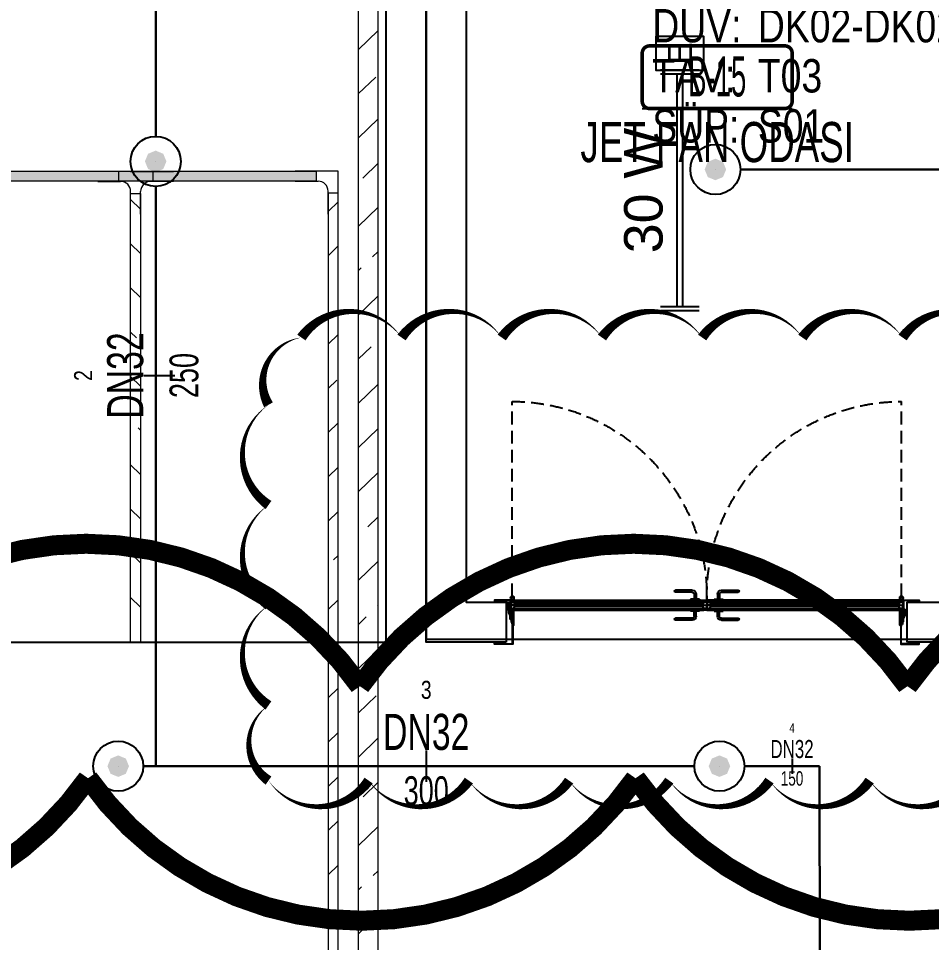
# Model space of a CAD drawing. Header units: millimetres. Extents: x -379292 to 1221486, y 92049 to 447512.
# Drawn here: x -123689 to -119134, y 270121 to 274732 of the extents above; entities that cross this region are included whole.
import ezdxf
from ezdxf.enums import TextEntityAlignment as Align

# ---------------------------------------------------------------- set-up
doc = ezdxf.new("R2010")
doc.units = ezdxf.units.MM
doc.linetypes.add('HIDDEN', pattern=[9.525, 6.35, -3.175])
for name, color, linetype in [('-M-MAHAL-DEBILER', 7, 'Continuous'), ('-M-MAHAL-ETIKET-NOT', 7, 'Continuous'), ('-M-MAHAL-ETIKET-NOTM', 7, 'Continuous'), ('-M-MAHAL-ETK-', 7, 'Continuous'), ('-M-MAHAL-HAVA-DEGISIM', 7, 'Continuous'), ('-M-MAHAL-NO', 7, 'Continuous'), ('-M-MAHAL-NOM', 7, 'Continuous'), ('-M-YNGN-BORUID', 7, 'Continuous'), ('-M-YNGN-BORUUZUN', 7, 'Continuous'), ('-M-YNGN-BORUYUK', 7, 'Continuous'), ('-M-YNGN-SPR-YUK', 7, 'Continuous'), ('-M-YNGN-ZON2-CAP-', 7, 'Continuous'), ('-M-YNGN-ZON2-SPR-', 7, 'Continuous'), ('010-05', 1, 'Continuous'), ('05_DOOR', 2, 'Continuous'), ('05_EQUIPMENT', 1, 'Continuous'), ('05_HATCH 1', 101, 'Continuous'), ('05_HATCH SOLID-1', 252, 'Continuous'), ('05_MATERIAL TEXT', 112, 'Continuous'), ('05_PLASTER', 2, 'Continuous'), ('05_REV', 5, 'Continuous'), ('05_ROOM M2', 161, 'Continuous'), ('05_ROOM NAME', 153, 'Continuous'), ('05_ROOM NUMBER', 152, 'Continuous'), ('05_STEEL HIDDEN', 61, 'HIDDEN'), ('05_WALL', 3, 'Continuous'), ('08_LAMP', 4, 'Continuous'), ('202-A-Y-MahalAd', 141, 'Continuous'), ('AIRONN ZONLAMA', 4, 'Continuous')]:
    doc.layers.add(name, color=color, linetype=linetype)
doc.layers.add('-M-YNGN-SPR-CAPCIZGI', color=188, linetype='Continuous', plot=False)
for name, color, linetype, lineweight in [('-M-YNGN-ZON2', 4, 'SP', 30), ('E_CT_AYDINLATMA', 3, 'Continuous', 9), ('E_CT_KIRMIZI', 1, 'Continuous', 9)]:
    doc.layers.add(name, color=color, linetype=linetype, lineweight=lineweight)
doc.styles.add('-M-ISSO-TEXT-TTF', font='ARIALN.TTF')
doc.styles.add('-M-MHLETK-NOT', font='romans.shx', dxfattribs={"width": 0.7})
doc.styles.add('-M-MHLETK-TEXT', font='ARIALN.TTF', dxfattribs={"width": 0.7})
doc.styles.add('CIZGI', font='tahoma.ttf', dxfattribs={"width": 0.8, "oblique": 20})
doc.styles.add('DIM', font='arial.ttf')
doc.styles.add('HCAD', font='HCAD.SHX', dxfattribs={"width": 0.8, "height": 0.2})
doc.styles.add('PIPESIZE', font='hcad.shx', dxfattribs={"width": 0.8})
doc.styles.add('SPR-NOT', font='romans.shx')
doc.styles.get("Standard").update_dxf_attribs({"font": 'segoeuil.ttf'})
doc.styles.add('YAZI-2', font='arial.ttf', dxfattribs={"height": 2})
doc.styles.add('YAZI-3', font='arial.ttf', dxfattribs={"height": 3})
doc.linetypes.add('SP', pattern='A,2,-0.1,["SP",CIZGI,S=0.14,R=0.2,X=0,Y=-0.07],-0.255', length=2.355)

# ---------------------------------------------------------------- blocks, each defined once
blk = doc.blocks.new('202_Vida')
at = {"color": 0, "linetype": 'ByBlock', "ltscale": 0.2}
for points in [[(0.96, 0), (-0.96, 0)], [(0, 0.96), (0, -0.96)]]:
    blk.add_lwpolyline(points, dxfattribs=at)
at = {"color": 0, "linetype": 'ByBlock'}
for radius in [0.42, 0.23, 0.155]:
    blk.add_circle((0, 0), radius, dxfattribs=at)
blk = doc.blocks.new('202_Stoper')
at = {"color": 0, "linetype": 'ByBlock'}
for points in [[(-750, -30), (-750, -75), (-900, -75), (-900, 75), (-750, 75), (-750, 30)], [(750, -30), (750, -75), (900, -75), (900, 75), (750, 75), (750, 30)]]:
    blk.add_lwpolyline(points, dxfattribs=at)
blk.add_lwpolyline([(825, -30, 1), (825, 30), (-825, 30, 1), (-825, -30)], format="xyb", close=True, dxfattribs=at)
at = {"color": 0, "linetype": 'ByBlock', "yscale": 10, "zscale": 10, "rotation": 180}
for p, xscale in [((-877, 53), -10), ((-772, 53), 10), ((772, 53), -10), ((877, 53), 10)]:
    blk.add_blockref('202_Vida', p, dxfattribs=dict(at, xscale=xscale))
at = {"color": 0, "linetype": 'ByBlock', "yscale": 10, "zscale": 10}
for p, xscale in [((-877, -52), 10), ((-772, -52), -10), ((772, -52), 10), ((877, -52), -10)]:
    blk.add_blockref('202_Vida', p, dxfattribs=dict(at, xscale=xscale))
blk = doc.blocks.new('202_Mahalblok')
at = {"color": 0, "linetype": 'ByBlock', "flags": 128}
blk.add_lwpolyline([(0, 0), (0, 5000), (2500, 5000), (2500, 0)], close=True, dxfattribs=at)
at = {"color": 252}
blk.add_blockref('202_Stoper', (1250, 750), dxfattribs=at)
at = {"color": 0, "linetype": 'ByBlock', "ltscale": 25}
blk.add_attdef('MAHALNO', text='', height=200, dxfattribs=at).set_placement((1208.7, 1390), align=Align.BOTTOM_CENTER)
blk = doc.blocks.new('başlık')
at = {"layer": '05_MATERIAL TEXT', "style": 'DIM', "width": 0.8}
for s, p in [('ZEM:', (0, 50)), ('DUV:', (0, -100)), ('TAV:', (0, -250)), ('SÜP:', (0, -400))]:
    blk.add_text(s, height=100, dxfattribs=at).set_placement(p, align=Align.MIDDLE_LEFT)
blk = doc.blocks.new('MAHAL')
at = {"layer": '05_ROOM NUMBER'}
blk.add_lwpolyline([(-5.458, -10.749), (4.542, -10.749), (4.542, -7.749), (-5.458, -7.749)], close=True, dxfattribs=at)
at = {"layer": '05_HATCH SOLID-1', "xscale": 0.02, "yscale": 0.02, "zscale": 0.02}
blk.add_blockref('başlık', (-7.212, -18.749), dxfattribs=at)
at = {"layer": '05_MATERIAL TEXT', "style": 'DIM', "width": 0.8}
for tag, p in [('ZEMİN', (-0.891, -17.749)), ('DUVAR', (-0.891, -20.749)), ('TAVAN', (-0.891, -23.749)), ('SÜPÜRGELİK', (-0.891, -26.749))]:
    blk.add_attdef(tag, text='', height=2, dxfattribs=at).set_placement(p, align=Align.MIDDLE_LEFT)
at = {"layer": '05_ROOM M2', "insert": (6.453, -13.242), "char_height": 2, "attachment_point": 5, "style": 'YAZI-2'}
blk.add_mtext_dynamic_manual_height_columns('m²', width=6.93867, gutter_width=625, heights=[0], dxfattribs=at)
at = {"layer": '05_ROOM M2', "style": 'YAZI-2'}
blk.add_attdef('MAHALM2', text='', height=2, dxfattribs=at).set_placement((-0.458, -13.249), align=Align.MIDDLE_CENTER)
at = {"layer": '05_ROOM NAME', "style": 'YAZI-3'}
for tag, p in [('INGMAHALADI', (-0.458, 0.751)), ('TURMAHALADI', (-0.458, -4.249))]:
    blk.add_attdef(tag, text='', height=3, dxfattribs=at).set_placement(p, align=Align.MIDDLE_CENTER)
at = {"layer": '05_ROOM NUMBER', "style": 'YAZI-2'}
blk.add_attdef('MAHALNO', text='', height=2, dxfattribs=at).set_placement((-0.458, -9.249), align=Align.MIDDLE_CENTER)
blk = doc.blocks.new('VIDA')
at = {"layer": '05_EQUIPMENT'}
h = blk.add_hatch(dxfattribs=at)
h.set_pattern_fill('LINE', color=256, scale=0.1, angle=150, style=0)
h.set_pattern_definition([(330, (-3585.31887, 6072.20274), (0.03125, 0.05412658774), [])])
h.paths.add_polyline_path([(-0.09, -0.26), (-0.09, -1.74), (0.09, -1.74), (0.09, -0.26)])
h.paths.add_polyline_path([(-0.09, -0.26), (0.09, -0.26), (0, 0)])
for p, q in [((-0.09, -0.26), (0, 0)), ((0.09, -0.26), (0, 0)), ((-0.01, -2.02), (-0.18, -2.02)), ((0.09, -1.74), (-0.09, -1.74)), ((0.09, -1.95), (-0.09, -1.95)), ((0.01, -1.98), (-0.01, -1.98)), ((-0.01, -2.02), (-0.01, -1.98)), ((0.01, -2.02), (0.01, -1.98)), ((0.18, -2.02), (0.01, -2.02))]:
    blk.add_line(p, q, dxfattribs=at)
for points in [[(-0.18, -2.02), (-0.09, -1.95), (-0.09, -0.26)], [(0.18, -2.02), (0.09, -1.95), (0.09, -0.26)]]:
    blk.add_lwpolyline(points, dxfattribs=at)
blk = doc.blocks.new('*U79')
at = {"color": 8, "linetype": 'HIDDEN', "ltscale": 10}
for p, q in [((29.4, 30.3), (29.4, 1001.6)), ((1970.5, 30.5), (1971.1, 1001.6))]:
    blk.add_line(p, q, dxfattribs=at)
at = {"color": 8, "ltscale": 7}
for p, q in [((927.1, 60), (843.8, 60)), ((927.1, 50), (843.8, 50)), ((1072.9, 60), (1156.2, 60)), ((1072.9, 50), (1156.2, 50))]:
    blk.add_line(p, q, dxfattribs=at)
for centre, radius, start, end in [((843.8, 55), 5, 90, 270), ((927.1, 40), 20, 0, 90), ((927.1, 40), 10, 0, 90), ((1072.9, 40), 20, 90, 180), ((1072.9, 40), 10, 90, 180), ((1156.2, 55), 5, 270, 90)]:
    blk.add_arc(centre, radius, start, end, dxfattribs=at)
at = {"color": 8}
blk.add_wipeout([(0, 0), (0, -206), (2000, -206), (2000, 0), (10, 0)], dxfattribs=at)
at = {"layer": '010-05', "ltscale": 7}
h = blk.add_hatch(dxfattribs=at)
h.set_pattern_fill('ANSI37', color=8, scale=0.1, angle=360, style=0)
h.set_pattern_definition([(45, (-20246.60925, -14802.3896), (-0.224506403, 0.224506403), []), (135, (-20246.60925, -14802.3896), (-0.224506403, -0.224506403), [])])
edge = h.paths.add_edge_path(flags=16)
edge.add_line((28.5, -46.7), (28.5, -55.3))
edge.add_line((28.5, -55.3), (21.5, -55.3))
edge.add_line((21.5, -55.3), (21.5, -49))
edge.add_arc((25.9, -50.6), 4.69, 56.5428, 159.2569, ccw=False)
edge = h.paths.add_edge_path()
edge.add_line((29.5, -45.1), (29.5, -56.3))
edge.add_line((29.5, -56.3), (20.5, -56.3))
edge.add_line((20.5, -56.3), (20.5, -42.5))
edge.add_line((20.5, -42.5), (34.2, -42.5))
edge.add_line((34.2, -42.5), (32.2, -43))
edge.add_arc((32.2, -45.8), 2.82, 91.1093, 165.5986)
edge = h.paths.add_edge_path(flags=16)
edge.add_arc((32.2, -45.8), 3.82, 143.4668, 165.5986, ccw=False)
edge.add_line((29.1, -43.5), (21.5, -43.5))
edge.add_line((21.5, -43.5), (21.5, -46.1))
edge.add_arc((25.7, -53.3), 8.25, 70.1103, 120.2945, ccw=False)
edge.add_line((28.5, -45.5), (28.5, -45.1))
edge.add_line((28.5, -45.1), (28.5, -44.8))
h = blk.add_hatch(dxfattribs=at)
h.set_pattern_fill('ANSI37', color=8, scale=0.1, angle=360, style=0)
h.set_pattern_definition([(135, (22246.60925, -14802.3896), (0.224506403, 0.224506403), []), (45, (22246.60925, -14802.3896), (0.224506403, -0.224506403), [])])
edge = h.paths.add_edge_path(flags=16)
edge.add_line((1971.5, -46.7), (1971.5, -55.3))
edge.add_line((1971.5, -55.3), (1978.5, -55.3))
edge.add_line((1978.5, -55.3), (1978.5, -49))
edge.add_arc((1974.1, -50.6), 4.69, 20.7431, 123.4572)
edge = h.paths.add_edge_path()
edge.add_line((1970.5, -45.1), (1970.5, -56.3))
edge.add_line((1970.5, -56.3), (1979.5, -56.3))
edge.add_line((1979.5, -56.3), (1979.5, -42.5))
edge.add_line((1979.5, -42.5), (1965.8, -42.5))
edge.add_line((1965.8, -42.5), (1967.8, -43))
edge.add_arc((1967.8, -45.8), 2.82, 14.4014, 88.8907, ccw=False)
edge = h.paths.add_edge_path(flags=16)
edge.add_arc((1967.8, -45.8), 3.82, 14.4014, 36.5332)
edge.add_line((1970.9, -43.5), (1978.5, -43.5))
edge.add_line((1978.5, -43.5), (1978.5, -46.1))
edge.add_arc((1974.3, -53.3), 8.25, 59.7055, 109.8897)
edge.add_line((1971.5, -45.5), (1971.5, -45.1))
edge.add_line((1971.5, -45.1), (1971.5, -44.8))
at = {"layer": '05_HATCH 1', "ltscale": 7}
h = blk.add_hatch(dxfattribs=at)
h.set_pattern_fill('HONEY', color=8, scale=15, angle=90, style=0)
h.set_pattern_definition([(270, (24591.2114, 3174525.0591), (-1.623797625, -2.8125), [1.875, -3.75]), (150, (24591.2114, 3174525.0591), (-1.62379763564, 2.81249999385), [1.875, -3.75]), (210, (24591.2114, 3174525.0591), (-3.24759526064, -6.15e-09), [-3.75, 1.875])])
h.paths.add_polyline_path([(978.3, -14.5), (981.6, -8.9), (31.6, -8.9), (33.7, -14.5)])
h = blk.add_hatch(dxfattribs=at)
h.set_pattern_fill('HONEY', color=8, scale=15, angle=90, style=0)
h.set_pattern_definition([(90, (24591.2114, -3174555.0591), (-1.623797625, 2.8125), [1.875, -3.75]), (210, (24591.2114, -3174555.0591), (-1.62379763564, -2.81249999385), [1.875, -3.75]), (150, (24591.2114, -3174555.0591), (-3.24759526064, 6.15e-09), [-3.75, 1.875])])
h.paths.add_polyline_path([(981.6, -21.1), (978.3, -15.5), (33.7, -15.5), (31.6, -21.1)])
h = blk.add_hatch(dxfattribs=at)
h.set_pattern_fill('HONEY', color=8, scale=15, angle=90, style=0)
h.set_pattern_definition([(270, (24341.2114, 3174525.0591), (-1.623797625, -2.8125), [1.875, -3.75]), (150, (24341.2114, 3174525.0591), (-1.62379763564, 2.81249999385), [1.875, -3.75]), (210, (24341.2114, 3174525.0591), (-3.24759526064, -6.15e-09), [-3.75, 1.875])])
h.paths.add_polyline_path([(771.7, -14.5), (768.4, -8.9), (1969.5, -8.9), (1966.3, -14.5)])
h = blk.add_hatch(dxfattribs=at)
h.set_pattern_fill('HONEY', color=8, scale=15, angle=90, style=0)
h.set_pattern_definition([(90, (24341.2114, -3174555.0591), (-1.623797625, 2.8125), [1.875, -3.75]), (210, (24341.2114, -3174555.0591), (-1.62379763564, -2.81249999385), [1.875, -3.75]), (150, (24341.2114, -3174555.0591), (-3.24759526064, 6.15e-09), [-3.75, 1.875])])
h.paths.add_polyline_path([(768.4, -21.1), (771.7, -15.5), (1966.3, -15.5), (1969.5, -21.1)])
at = {"color": 8, "ltscale": 7}
for p, q in [((22, 10), (969.9, 10)), ((22, 10), (1000, 10)), ((22, 8.8), (22, 10)), ((22, 8.8), (22, 10)), ((27.3, 2.4), (27.3, 1.4)), ((27.3, 2.4), (37.2, 2.4)), ((27.3, 2.4), (27.3, 1.4)), ((27.3, 2.4), (37.2, 2.4)), ((27.3, 1.4), (36.7, 1.4)), ((27.3, 1.4), (36.7, 1.4)), ((37.5, 4.8), (36.3, 4.8)), ((37.5, 4.8), (36.3, 4.8)), ((36.7, 1.4), (42.8, -15)), ((36.7, 1.4), (42.8, -15)), ((984.8, 2.4), (37.2, 2.4)), ((37.2, 2.4), (43.7, -14.5)), ((37.2, 2.4), (43.7, -14.5)), ((37.5, 8.8), (984.6, 8.8)), ((963.8, 15), (918.8, 15)), ((918.8, 15), (918.8, 10)), ((937.1, 40), (937.1, 15)), ((947.1, 40), (947.1, 15)), ((963.8, 15), (963.8, 10)), ((984.8, 2.4), (978.3, -14.5)), ((985.4, 1.4), (979.2, -15)), ((984.6, 4.8), (985.8, 4.8)), ((994.7, 2.4), (984.8, 2.4)), ((994.7, 1.4), (985.4, 1.4)), ((994.7, 2.4), (994.7, 1.4)), ((1978, 10), (1000, 10)), ((1005.3, 2.4), (1005.3, 1.4)), ((1005.3, 2.4), (1015.3, 2.4)), ((1005.3, 1.4), (1014.7, 1.4)), ((1015.5, 4.8), (1014.3, 4.8)), ((1014.7, 1.4), (1020.9, -15)), ((1015.3, 2.4), (1962.8, 2.4)), ((1015.3, 2.4), (1021.7, -14.5)), ((1962.5, 8.8), (1015.5, 8.8)), ((1978, 10), (1030.1, 10)), ((1036.2, 15), (1081.2, 15)), ((1036.2, 15), (1036.2, 10)), ((1052.9, 40), (1052.9, 15)), ((1062.9, 40), (1062.9, 15)), ((1081.2, 15), (1081.2, 10)), ((1962.8, 2.4), (1956.3, -14.5)), ((1962.8, 2.4), (1956.3, -14.5)), ((1963.3, 1.4), (1957.2, -15)), ((1963.3, 1.4), (1957.2, -15)), ((1962.5, 4.8), (1963.7, 4.8)), ((1962.5, 4.8), (1963.7, 4.8)), ((1972.7, 2.4), (1962.8, 2.4)), ((1972.7, 2.4), (1962.8, 2.4)), ((1972.7, 1.4), (1963.3, 1.4)), ((1972.7, 1.4), (1963.3, 1.4)), ((1972.7, 2.4), (1972.7, 1.4)), ((1972.7, 2.4), (1972.7, 1.4)), ((1978, 8.8), (1978, 10)), ((1978, 8.8), (1978, 10)), ((1978, 8.8), (1978, 10)), ((984.6, -38.8), (22, -38.8)), ((22, -38.8), (984.6, -38.8)), ((22, -40), (22, -38.8)), ((22, -40), (22, -38.8)), ((984.6, -40), (22, -40)), ((1000, -40), (22, -40)), ((42.8, -15), (27.3, -15)), ((42.8, -15), (27.3, -15)), ((27.3, -31.5), (36.6, -31.5)), ((27.3, -31.5), (27.3, -32.5)), ((27.3, -31.5), (36.6, -31.5)), ((27.3, -31.5), (27.3, -32.5)), ((27.3, -32.5), (37.2, -32.5)), ((27.3, -32.5), (37.2, -32.5)), ((33.2, -40), (984.6, -40)), ((37.5, -34.8), (36.3, -34.8)), ((37.5, -34.8), (36.3, -34.8)), ((36.6, -31.5), (42.8, -15)), ((36.6, -31.5), (42.8, -15)), ((37.2, -32.5), (43.7, -15.5)), ((37.2, -32.5), (43.7, -15.5)), ((984.8, -32.5), (37.2, -32.5)), ((981.6, -8.9), (40.5, -8.9)), ((981.6, -21.1), (40.5, -21.1)), ((978.3, -14.5), (43.7, -14.5)), ((978.3, -15.5), (43.7, -15.5)), ((984.8, -32.5), (978.3, -15.5)), ((985.4, -31.5), (979.2, -15)), ((979.2, -15), (994.7, -15)), ((984.6, -34.8), (985.8, -34.8)), ((994.7, -32.5), (984.8, -32.5)), ((994.7, -31.5), (985.4, -31.5)), ((994.7, -31.5), (994.7, -32.5)), ((1000, -40), (1978, -40)), ((1020.9, -15), (1005.3, -15)), ((1005.3, -31.5), (1014.6, -31.5)), ((1005.3, -31.5), (1005.3, -32.5)), ((1005.3, -32.5), (1015.2, -32.5)), ((1015.5, -34.8), (1014.3, -34.8)), ((1014.6, -31.5), (1020.9, -15)), ((1015.2, -32.5), (1021.7, -15.5)), ((1015.2, -32.5), (1962.8, -32.5)), ((1015.5, -38.8), (1978, -38.8)), ((1978, -38.8), (1015.5, -38.8)), ((1966.8, -40), (1015.5, -40)), ((1015.5, -40), (1978, -40)), ((1018.5, -8.9), (1959.5, -8.9)), ((1018.5, -21.1), (1959.5, -21.1)), ((1021.7, -14.5), (1956.3, -14.5)), ((1021.7, -15.5), (1956.3, -15.5)), ((1962.8, -32.5), (1956.3, -15.5)), ((1962.8, -32.5), (1956.3, -15.5)), ((1963.4, -31.5), (1957.2, -15)), ((1957.2, -15), (1972.7, -15)), ((1963.4, -31.5), (1957.2, -15)), ((1957.2, -15), (1972.7, -15)), ((1962.5, -34.8), (1963.7, -34.8)), ((1972.7, -32.5), (1962.8, -32.5)), ((1972.7, -32.5), (1962.8, -32.5)), ((1972.7, -31.5), (1963.4, -31.5)), ((1972.7, -31.5), (1963.4, -31.5)), ((1972.7, -31.5), (1972.7, -32.5)), ((1972.7, -31.5), (1972.7, -32.5)), ((1978, -30), (1978, -28.8)), ((1978, -30), (1978, -28.8)), ((1978, -40), (1978, -38.8))]:
    blk.add_line(p, q, dxfattribs=at)
at = {"ltscale": 7}
for p, q in [((918.8, -45), (918.8, -40)), ((963.8, -45), (918.8, -45)), ((937.1, -70), (937.1, -45)), ((947.1, -70), (947.1, -45)), ((963.8, -45), (963.8, -40)), ((1036.2, -45), (1036.2, -40)), ((1036.2, -45), (1081.2, -45)), ((1052.9, -70), (1052.9, -45)), ((1062.9, -70), (1062.9, -45)), ((1081.2, -45), (1081.2, -40)), ((927.1, -80), (843.8, -80)), ((927.1, -90), (843.8, -90)), ((1072.9, -80), (1156.2, -80)), ((1072.9, -90), (1156.2, -90))]:
    blk.add_line(p, q, dxfattribs=at)
at = {"color": 8, "ltscale": 7, "flags": 128}
for points in [[(35.5, -113, -1), (34, -113), (34, -96.3), (32, -96.3), (32, -113, 1), (37.5, -113), (37.5, -46.5, 1), (30, -46.5), (30, -56.3), (20, -56.3), (20, 10), (-60, 10), (-60, 0), (-50, 0), (-50, 2), (-58, 2), (-58, 8), (18, 8), (18, -58.3), (32, -58.3), (32, -46.5, -1), (35.5, -46.5)], [(1964.5, -113, 1), (1966, -113), (1966, -96.3), (1968, -96.3), (1968, -113, -1), (1962.5, -113), (1962.5, -46.5, -1), (1970, -46.5), (1970, -56.3), (1980, -56.3), (1980, 10), (2060, 10), (2060, 0), (2050, 0), (2050, 2), (2058, 2), (2058, 8), (1982, 8), (1982, -58.3), (1968, -58.3), (1968, -46.5, 1), (1964.5, -46.5)]]:
    blk.add_lwpolyline(points, format="xyb", close=True, dxfattribs=at)
at = {"color": 8, "ltscale": 7}
for points in [[(37.5, 4.8), (37.5, 8.8), (22, 8.8), (22, -38.8), (37.5, -38.8), (37.5, -34.8)], [(37.5, 4.8), (37.5, 8.8), (22, 8.8), (22, -38.8), (37.5, -38.8), (37.5, -34.8)], [(36.3, 4.8), (36.3, 7.6), (23.2, 7.6), (23.2, -37.6), (36.3, -37.6), (36.3, -34.8)], [(36.3, 4.8), (36.3, 7.6), (23.2, 7.6), (23.2, -37.6), (36.3, -37.6), (36.3, -34.8)], [(984.6, 4.8), (984.6, 8.8), (1000, 8.8), (1000, -38.8), (984.6, -38.8), (984.6, -34.8)], [(985.8, 4.8), (985.8, 7.6), (998.8, 7.6), (998.8, -37.6), (985.8, -37.6), (985.8, -34.8)], [(1015.5, 4.8), (1015.5, 8.8), (1000, 8.8), (1000, -38.8), (1015.5, -38.8), (1015.5, -34.8)], [(1014.3, 4.8), (1014.3, 7.6), (1001.2, 7.6), (1001.2, -37.6), (1014.3, -37.6), (1014.3, -34.8)], [(1962.5, 4.8), (1962.5, 8.8), (1978, 8.8), (1978, -38.8), (1962.5, -38.8), (1962.5, -34.8)], [(1962.5, 4.8), (1962.5, 8.8), (1978, 8.8), (1978, -38.8), (1962.5, -38.8), (1962.5, -34.8)], [(1963.7, 4.8), (1963.7, 7.6), (1976.8, 7.6), (1976.8, -37.6), (1963.7, -37.6), (1963.7, -34.8)], [(1963.7, 4.8), (1963.7, 7.6), (1976.8, 7.6), (1976.8, -37.6), (1963.7, -37.6), (1963.7, -34.8)]]:
    blk.add_lwpolyline(points, dxfattribs=at)
for points in [[(32, -66.3), (32, -210), (-60, -210), (-60, -200), (-50, -200), (-50, -202), (-58, -202), (-58, -208), (30, -208), (30, -66.3)], [(29, -68.3), (20, -68.3), (20, -94.5), (30, -104.5), (30, -117.8), (28, -117.8), (28, -105.3), (18, -95.3), (18, -66.3), (29, -66.3)], [(1968, -66.3), (1968, -210), (2060, -210), (2060, -200), (2050, -200), (2050, -202), (2058, -202), (2058, -208), (1970, -208), (1970, -66.3)], [(1971, -58.3), (1980, -58.3), (1980, -84.5), (1970, -94.5), (1970, -107.8), (1972, -107.8), (1972, -95.3), (1982, -85.3), (1982, -56.3), (1971, -56.3)]]:
    blk.add_lwpolyline(points, close=True, dxfattribs=at)
for centre, radius in [((29, 20.6), 10.1), ((29, 20.6), 6.72), ((1971, 20.6), 10.1), ((1971, 20.6), 6.72)]:
    blk.add_circle(centre, radius, dxfattribs=at)
at = {"color": 8, "linetype": 'HIDDEN', "ltscale": 10}
for centre, radius, start, end in [((27.6, 29.1), 972.5, 359.179, 89.8913), ((1972.5, 29.1), 972.6, 90.0802, 180.8259)]:
    blk.add_arc(centre, radius, start, end, dxfattribs=at)
at = {"ltscale": 7}
for centre, radius, start, end in [((843.8, -85), 5, 90, 270), ((927.1, -70), 10, 270, 0), ((927.1, -70), 20, 270, 0), ((1072.9, -70), 20, 180, 270), ((1072.9, -70), 10, 180, 270), ((1156.2, -85), 5, 270, 90)]:
    blk.add_arc(centre, radius, start, end, dxfattribs=at)
at = {"layer": '010-05', "color": 8, "ltscale": 7}
for points in [[(29.5, -45.1, -0.336971), (32.2, -43), (34.2, -42.5), (29.5, -42.5), (20.5, -42.5), (20.5, -56.3), (29.5, -56.3)], [(28.5, -45.5, 0.222538), (21.5, -46.1), (21.5, -43.5), (29.1, -43.5, 0.09687), (28.5, -44.8), (28.5, -45.1)], [(28.5, -55.3), (21.5, -55.3), (21.5, -48.9, -0.473637), (28.5, -46.7)], [(1970.5, -45.1, 0.336971), (1967.8, -43), (1965.8, -42.5), (1970.5, -42.5), (1979.5, -42.5), (1979.5, -56.3), (1970.5, -56.3)], [(1971.5, -45.5, -0.222538), (1978.5, -46.1), (1978.5, -43.5), (1970.9, -43.5, -0.09687), (1971.5, -44.8), (1971.5, -45.1)], [(1971.5, -55.3), (1978.5, -55.3), (1978.5, -48.9, 0.473637), (1971.5, -46.7)]]:
    blk.add_lwpolyline(points, format="xyb", close=True, dxfattribs=at)
at = {"layer": '05_PLASTER', "color": 8, "ltscale": 7}
blk.add_line((1990, -41.6), (1990, 0), dxfattribs=at)
at = {"layer": '05_STEEL HIDDEN', "color": 8, "ltscale": 7}
for points in [[(17, -59.4), (17, -34.2), (11, -34.2), (11, -60.5), (23, -88.8), (23, -111.1), (29, -111.1), (29, -87.6)], [(1983, -49.4), (1983, -12.6), (1989, -12.6), (1989, -50.5), (1977, -78.8), (1977, -101.1), (1971, -101.1), (1971, -77.6)]]:
    blk.add_lwpolyline(points, close=True, dxfattribs=at)
at = {"layer": '05_STEEL HIDDEN', "color": 8, "ltscale": 7, "flags": 128}
for points in [[(17, -34.2), (18, -34.2), (18, -59.4), (30, -87.6), (30, -111.1), (29, -111.1)], [(1983, -12.6), (1982, -12.6), (1982, -49.4), (1970, -77.6), (1970, -101.1), (1971, -101.1)]]:
    blk.add_lwpolyline(points, dxfattribs=at)
at = {"layer": '05_WALL', "color": 8, "ltscale": 7}
for p, q in [((0, -200), (0, 0)), ((2000, -200), (2000, 0))]:
    blk.add_line(p, q, dxfattribs=at)
at = {"color": 8, "ltscale": 7, "yscale": 10, "zscale": 10, "rotation": 180}
for p, xscale in [((25, -76.5), -10), ((1975, -76.5), 10)]:
    blk.add_blockref('VIDA', p, dxfattribs=dict(at, xscale=xscale))
blk = doc.blocks.new('OtoParkBodrumKatMimari')
at = {"layer": '05_WALL', "color": 8, "ltscale": 25}
for points in [[(124900, 177300), (124900, 171000), (125100, 171000), (125100, 170800), (124700, 170800), (124700, 177300)], [(135300, 170800), (127100, 170800), (127100, 171000), (131200, 171000), (131200, 177300)]]:
    blk.add_lwpolyline(points, dxfattribs=at)
at = {"layer": '05_ROOM NUMBER'}
ref = blk.add_blockref('MAHAL', (126429, 175606.2), dxfattribs=dict(at, xscale=83.33333333333333, yscale=83.33333333333333, zscale=83.33333333333333))
ref.add_attrib('TURMAHALADI', 'JET FAN ODASI', dxfattribs={"layer": '05_ROOM NAME', "height": 250, "style": 'YAZI-3'}).set_placement((126390.8, 175252.1), align=Align.MIDDLE_CENTER)
ref.add_attrib('MAHALNO', 'B01-15', dxfattribs={"height": 166.67, "style": 'YAZI-2'}).set_placement((126390.8, 174835.4), align=Align.MIDDLE_CENTER)
ref.add_attrib('MAHALM2', '#####', dxfattribs={"layer": '05_ROOM M2', "height": 166.67, "style": 'YAZI-2'}).set_placement((126390.8, 174502.1), align=Align.MIDDLE_CENTER)
ref.add_attrib('ZEMİN', 'Z01', dxfattribs={"layer": '05_MATERIAL TEXT', "height": 166.67, "style": 'DIM', "width": 0.8}).set_placement((126354.7, 174127.1), align=Align.MIDDLE_LEFT)
ref.add_attrib('DUVAR', 'DK02-DK02a', dxfattribs={"layer": '05_MATERIAL TEXT', "height": 166.67, "style": 'DIM', "width": 0.8}).set_placement((126354.7, 173877.1), align=Align.MIDDLE_LEFT)
ref.add_attrib('TAVAN', 'T03', dxfattribs={"layer": '05_MATERIAL TEXT', "height": 166.67, "style": 'DIM', "width": 0.8}).set_placement((126354.7, 173627.1), align=Align.MIDDLE_LEFT)
ref.add_attrib('SÜPÜRGELİK', 'S01', dxfattribs={"layer": '05_MATERIAL TEXT', "height": 166.67, "style": 'DIM', "width": 0.8}).set_placement((126354.7, 173377.1), align=Align.MIDDLE_LEFT)
at = {"layer": '202-A-Y-MahalAd', "color": 8, "ltscale": 25}
ref = blk.add_blockref('202_Mahalblok', (122000, 175800), dxfattribs=dict(at, xscale=-1, rotation=180))
ref.add_attrib('MAHALNO', 'B-034', dxfattribs={"layer": '0', "color": 0, "linetype": 'ByBlock', "ltscale": 25, "height": 200}).set_placement((123208.7, 174266.6), align=Align.BOTTOM_CENTER)
at = {"layer": '05_DOOR', "color": 8, "xscale": -1}
blk.add_blockref('*U79', (127100, 171000), dxfattribs=at)
at = {"layer": '05_REV'}
blk.add_lwpolyline([(127576.7, 172321, 0, 50, 0.520567), (127076.7, 172321, 0, 50, 0.520567), (126576.7, 172321, 0, 50, 0.520567), (126076.7, 172321, 0, 50, 0.520567), (125576.7, 172321, 0, 50, 0.520567), (125076.7, 172321, 0, 50, 0.520567), (124576.7, 172321, 0, 50, 0.520567), (124076.7, 172321, 0, 50, 0.520567), (123912.7, 171985, 0, 50, 0.520567), (123912.7, 171485, 0, 50, 0.520567), (123912.7, 170985, 0, 50, 0.520567), (123912.7, 170485, 0, 50, 0.520567), (123912.7, 170109.9, 0, 50, 0.520567), (124412.7, 170109.9, 0, 50, 0.520567), (124912.7, 170109.9, 0, 50, 0.520567), (125412.7, 170109.9, 0, 50, 0.520567), (125912.7, 170109.9, 0, 50, 0.520567), (126412.7, 170109.9, 0, 50, 0.520567), (126912.7, 170109.9, 0, 50, 0.520567), (127412.7, 170109.9, 0, 50, 0.520567)], format="xyseb", dxfattribs=at)
blk = doc.blocks.new('SP-C-UP-12')
at = {"ltscale": 10}
blk.add_line((0, 0), (0, 0), dxfattribs=at)
at = {"color": 1, "linetype": 'Continuous'}
blk.add_circle((0, 0), 12.5, dxfattribs=at)
at = {"ltscale": 10}
for points in [[(-5.37, 0), (-3.8, 3.8), (-3.8, -3.8), (0, 5.37)], [(-3.8, -3.8), (0, 5.37), (0, -5.37), (3.8, 3.8)], [(0, -5.37), (3.8, 3.8), (3.8, -3.8), (5.37, 0)]]:
    blk.add_solid(points, dxfattribs=at)
at = {"layer": '-M-YNGN-SPR-YUK', "style": 'SPR-NOT', "width": 0.5, "flags": 9}
for tag, p in [('YUK', (0, 17.77)), ('CAP', (0, 14.42)), ('TIP', (0.2, 10.78))]:
    blk.add_attdef(tag, text='', height=2.5, dxfattribs=at).set_placement(p, align=Align.MIDDLE_CENTER)
blk = doc.blocks.new('SPRKL100')
at = {"layer": '-M-YNGN-SPR-CAPCIZGI'}
blk.add_line((0, 0.431), (0, -0.431), dxfattribs=at)
at = {"layer": '-M-YNGN-BORUID', "color": 0, "style": 'HCAD', "width": 0.8, "flags": 1}
blk.add_attdef('DIC', text='', height=0.4, dxfattribs=at).set_placement((0, -1.693), align=Align.CENTER)
at = {"layer": '-M-YNGN-BORUUZUN', "color": 0, "style": 'HCAD', "width": 0.7}
blk.add_attdef('BOY', text='', height=0.8, dxfattribs=at).set_placement((0, -1.08), align=Align.CENTER)
at = {"layer": '-M-YNGN-BORUYUK', "color": 6, "style": 'PIPESIZE', "width": 0.8}
blk.add_attdef('YUK', text='', height=0.5, dxfattribs=at).set_placement((0, 1.866), align=Align.CENTER)
at = {"color": 0, "style": 'PIPESIZE', "width": 0.7}
blk.add_attdef('CAP', text='', height=1, dxfattribs=at).set_placement((0, 0.45), align=Align.CENTER)
blk = doc.blocks.new('A$C69E5DB5D')
at = {"layer": '-M-YNGN-ZON2', "ltscale": 500}
for p, q in [((-1535.9, 3199.92), (-1535.9, 2942.42)), ((-925.06, 2925.89), (-1244.11, 2925.89)), ((-1535.9, 2917.42), (-1535.9, 2628.13)), ((-1267.09, 2628.13), (-1542.09, 2628.13)), ((-1242.09, 2628.13), (-1204.59, 2628.13)), ((-1204.59, 2628.13), (-1200.9, -1882.58))]:
    blk.add_line(p, q, dxfattribs=at)
at = {"layer": '-M-YNGN-ZON2-CAP-', "xscale": 18.00000000000002, "yscale": 18.00000000000002, "zscale": 18.00000000000002, "rotation": 90}
blk.add_blockref('SPRKL100', (-1534.02, 2823.06), dxfattribs=at).add_auto_attribs({'YUK': '2', 'CAP': 'DN32', 'BOY': '250'})
at = {"layer": '-M-YNGN-ZON2-CAP-'}
for p, xscale, yscale, zscale, values in [((-1400.9, 2628.13), 18, 18, 18, {'YUK': '3', 'CAP': 'DN32', 'BOY': '300'}), ((-1218.37, 2628.13), 9, 9, 9, {'YUK': '4', 'CAP': 'DN32', 'BOY': '150'})]:
    blk.add_blockref('SPRKL100', p, dxfattribs=dict(at, xscale=xscale, yscale=yscale, zscale=zscale)).add_auto_attribs(values)
at = {"layer": '-M-YNGN-ZON2-SPR-'}
for p in [(-1535.9, 2929.92), (-1256.61, 2925.89), (-1554.59, 2628.13), (-1254.59, 2628.13)]:
    blk.add_blockref('SP-C-UP-12', p, dxfattribs=at)
blk = doc.blocks.new('*U627')
h = blk.add_hatch()
h.set_pattern_fill('ANSI33', color=0, scale=50, angle=1, style=0)
h.paths.add_polyline_path([(-8433.2, 100), (67.3, 100), (67.3, 0), (-8433.2, 0)])
at = {"color": 0}
blk.add_lwpolyline([(-8433.2, 100), (67.3, 100), (67.3, 0), (-8433.2, 0)], close=True, dxfattribs=at)
at = {"ltscale": 25, "flags": 1}
for tag, p in [('YUKSEKLIK', (-228.6, -148.7)), ('KALINLIK', (-228.6, -213.3))]:
    blk.add_attdef(tag, p, '', height=50, dxfattribs=at)
blk = doc.blocks.new('*U296')
at = {"color": 0}
for p, q in [((0, 214), (-214, 214)), ((-110, 214), (-110, 164)), ((0, 0), (0, 214)), ((-214, 164), (-100, 164)), ((-50, 0), (-50, 114)), ((0, 104), (-50, 104))]:
    blk.add_line(p, q, dxfattribs=at)
blk.add_arc((-100, 114), 50, 0, 90, dxfattribs=at)
blk = doc.blocks.new('*U787')
h = blk.add_hatch()
h.set_pattern_fill('ANSI33', color=0, scale=50, angle=1, style=0)
h.paths.add_polyline_path([(-8033.2, 50), (-2991.6, 50), (-2991.6, 0), (-8033.2, 0)])
at = {"color": 0}
blk.add_lwpolyline([(-8033.2, 50), (-2991.6, 50), (-2991.6, 0), (-8033.2, 0)], close=True, dxfattribs=at)
at = {"ltscale": 25, "flags": 1}
for tag, p in [('YUKSEKLIK', (-228.6, -148.7)), ('KALINLIK', (-228.6, -213.3))]:
    blk.add_attdef(tag, p, '', height=50, dxfattribs=at)
blk = doc.blocks.new('*U788')
h = blk.add_hatch()
h.set_pattern_fill('ANSI33', color=0, scale=50, angle=1, style=0)
h.paths.add_polyline_path([(-1943.3, 50), (33007, 50), (33007, 0), (-1943.3, 0)])
at = {"color": 0}
blk.add_lwpolyline([(-1943.3, 50), (33007, 50), (33007, 0), (-1943.3, 0)], close=True, dxfattribs=at)
at = {"ltscale": 25, "flags": 1}
for tag, p in [('YUKSEKLIK', (-228.6, -148.7)), ('KALINLIK', (-228.6, -213.3))]:
    blk.add_attdef(tag, p, '', height=50, dxfattribs=at)
blk = doc.blocks.new('*U577')
h = blk.add_hatch()
h.set_pattern_fill('ANSI33', color=0, scale=50, angle=1, style=0)
h.paths.add_polyline_path([(-2601.3, 50), (-361.2, 50), (-361.2, 0), (-2601.3, 0)])
at = {"color": 0}
blk.add_lwpolyline([(-2601.3, 50), (-361.2, 50), (-361.2, 0), (-2601.3, 0)], close=True, dxfattribs=at)
at = {"ltscale": 25, "flags": 1}
for tag, p in [('YUKSEKLIK', (-228.6, -148.7)), ('KALINLIK', (-228.6, -213.3))]:
    blk.add_attdef(tag, p, '', height=50, dxfattribs=at)
blk = doc.blocks.new('*U127')
at = {"color": 0}
for p, q in [((214, 214), (-164, 214)), ((-60, 214), (-60, 164)), ((0, 214), (214, 214)), ((110, 214), (110, 164)), ((-164, 164), (-50, 164)), ((214, 164), (100, 164)), ((0, 0), (0, 114)), ((0, 104), (50, 104)), ((50, 0), (50, 114))]:
    blk.add_line(p, q, dxfattribs=at)
for centre, start, end in [((-50, 114), 0, 90), ((100, 114), 90, 180)]:
    blk.add_arc(centre, 50, start, end, dxfattribs=at)
blk = doc.blocks.new('40 W SIVA ÜSTÜ ETANJ LED E 50')
at = {"layer": '08_LAMP'}
for p, q in [((-625, -100), (-625, 100)), ((-605, -100), (-605, 100)), ((605, -100), (605, 100)), ((625, -100), (625, 100)), ((-605, 15), (605, 15)), ((-605, -15), (605, -15))]:
    blk.add_line(p, q, dxfattribs=at)
blk.add_lwpolyline([(625, -125), (800, -125), (800, 125), (625, 125)], close=True, dxfattribs=at)
at = {"layer": '08_LAMP', "color": 2, "style": 'YAZI-2'}
blk.add_text('30 W', height=200, dxfattribs=at).set_placement((0, 90), align=Align.CENTER)
blk.add_text('E', height=125, dxfattribs=at).set_placement((712.5, 0), align=Align.MIDDLE)
blk = doc.blocks.new('M-MHLETK-YNG')
at = {"layer": '-M-MAHAL-ETK-', "color": 0}
for p, q in [((-2.078, 0), (2.078, 0)), ((-1.161, 0), (-1.161, 0))]:
    blk.add_line(p, q, dxfattribs=at)
at = {"layer": '-M-MAHAL-ETK-', "color": 0, "const_width": 0.1}
blk.add_lwpolyline([(-1.878, 1.735), (1.878, 1.735, -0.414214), (2.078, 1.535), (2.078, 0.2, -0.414214), (1.878, 0), (-1.878, 0, -0.414214), (-2.078, 0.2), (-2.078, 1.535, -0.414214)], format="xyb", close=True, dxfattribs=at)
at = {"layer": '-M-MAHAL-DEBILER', "color": 4, "style": '-M-MHLETK-NOT', "width": 0.5, "flags": 8}
blk.add_attdef('DEBIS', text='', height=0.4, dxfattribs=at).set_placement((-2.173, 2.145), align=Align.MIDDLE_CENTER)
at = {"layer": '-M-MAHAL-DEBILER', "color": 191, "style": '-M-MHLETK-NOT', "width": 0.5, "flags": 8}
blk.add_attdef('DEBIR', text='', height=0.4, dxfattribs=at).set_placement((-1.613, 2.145), align=Align.MIDDLE_CENTER)
at = {"layer": '-M-MAHAL-DEBILER', "color": 31, "style": '-M-MHLETK-NOT', "width": 0.5, "flags": 8}
blk.add_attdef('DEBIF', text='', height=0.4, dxfattribs=at).set_placement((1.585, 2.145), align=Align.MIDDLE_CENTER)
at = {"layer": '-M-MAHAL-DEBILER', "color": 1, "style": '-M-MHLETK-NOT', "width": 0.5, "flags": 8}
blk.add_attdef('DEBIE', text='', height=0.4, dxfattribs=at).set_placement((2.32, 2.145), align=Align.MIDDLE_CENTER)
at = {"layer": '-M-MAHAL-ETIKET-NOT', "color": 3}
for tag, height, style, width, flags, p in [('ALAN', 0.04, '-M-MHLETK-NOT', 0.5, 9, (-2.581, 1.562)), ('KIS', 0.04, '-M-MHLETK-NOT', 0.5, 9, (-2.59, 1.616)), ('RH', 0.04, '-M-MHLETK-NOT', 0.5, 9, (-2.39, 1.616)), ('YUKSEKLIK', 0.04, '-M-MHLETK-NOT', 0.5, 9, (-2.324, 1.562)), ('YAZ', 0.04, '-M-MHLETK-NOT', 0.5, 9, (-2.178, 1.616)), ('MAH-ADI', 1.111, '-M-ISSO-TEXT-TTF', 0.8, 8, (0, -0.931))]:
    blk.add_attdef(tag, text='', height=height, dxfattribs=dict(at, style=style, width=width, flags=flags)).set_placement(p, align=Align.MIDDLE_CENTER)
at = {"layer": '-M-MAHAL-ETIKET-NOT', "color": 3, "style": '-M-MHLETK-NOT', "width": 0.5, "flags": 9}
for tag, p, height in [('KLKTR', (-2.617, 1.425), 0.04), ('HL', (-2.616, 1.493), 0.0286), ('RDY-BOY1', (-2.614, 1.37), 0.0286), ('RDY-BOY2', (-2.614, 1.32), 0.0286), ('RDY-BOY3', (-2.614, 1.27), 0.0286), ('HLA', (-2.521, 1.493), 0.0286), ('RDY-TIP1', (-2.5, 1.37), 0.0286), ('RDY-TIP2', (-2.5, 1.32), 0.0286), ('RDY-TIP3', (-2.5, 1.27), 0.0286), ('RDY-ADET1', (-2.389, 1.37), 0.0286), ('RDY-ADET2', (-2.389, 1.32), 0.0286), ('RDY-ADET3', (-2.389, 1.27), 0.0286), ('RDY-ISI1', (-2.265, 1.37), 0.0286), ('RDY-ISI2', (-2.265, 1.32), 0.0286), ('RDY-ISI3', (-2.265, 1.27), 0.0286), ('AHU', (-2.225, 1.439), 0.0286), ('SHG', (-2.225, 1.493), 0.0286), ('LHG', (-2.132, 1.493), 0.0286), ('RDY-BNP1', (-2.102, 1.37), 0.0286), ('RDY-BNP2', (-2.102, 1.32), 0.0286), ('RDY-BNP3', (-2.102, 1.27), 0.0286), ('HG', (-2.039, 1.493), 0.0286), ('RDY-BNK1', (-1.964, 1.37), 0.0286), ('RDY-BNK2', (-1.964, 1.32), 0.0286), ('RDY-BNK3', (-1.964, 1.27), 0.0286), ('HGA', (-1.962, 1.493), 0.0286), ('EF', (-1.962, 1.439), 0.0286), ('RDY-BOY4', (-2.614, 1.22), 0.0286), ('KON-BOY1', (-2.614, 1.14), 0.0286), ('KON-BOY2', (-2.614, 1.09), 0.0286), ('KON-BOY3', (-2.614, 1.04), 0.0286), ('RDY-TIP4', (-2.5, 1.22), 0.0286), ('KON-TIP1', (-2.5, 1.14), 0.0286), ('KON-TIP2', (-2.5, 1.09), 0.0286), ('KON-TIP3', (-2.5, 1.04), 0.0286), ('RDY-ADET4', (-2.389, 1.22), 0.0286), ('KON-ADET1', (-2.389, 1.14), 0.0286), ('KON-ADET2', (-2.389, 1.09), 0.0286), ('KON-ADET3', (-2.389, 1.04), 0.0286), ('RDY-ISI4', (-2.265, 1.22), 0.0286), ('KON-ISI1', (-2.265, 1.14), 0.0286), ('KON-ISI2', (-2.265, 1.09), 0.0286), ('KON-ISI3', (-2.265, 1.04), 0.0286), ('RDY-BNP4', (-2.102, 1.22), 0.0286), ('KON-BNP1', (-2.102, 1.14), 0.0286), ('KON-BNP2', (-2.102, 1.09), 0.0286), ('KON-BNP3', (-2.102, 1.04), 0.0286), ('RDY-BNK4', (-1.964, 1.22), 0.0286), ('KON-BNK1', (-1.964, 1.14), 0.0286), ('KON-BNK2', (-1.964, 1.09), 0.0286), ('KON-BNK3', (-1.964, 1.04), 0.0286), ('VRV-TIP1', (-2.614, 0.759), 0.0286), ('FCU-TIP1', (-2.614, 0.96), 0.0286), ('FCU-TIP2', (-2.614, 0.91), 0.0286), ('FCU-TIP3', (-2.614, 0.86), 0.0286), ('VRV-ADET1', (-2.524, 0.759), 0.0286), ('FCU-ADET1', (-2.524, 0.96), 0.0286), ('FCU-ADET2', (-2.524, 0.91), 0.0286), ('FCU-ADET3', (-2.524, 0.86), 0.0286), ('VRV-KAP1', (-2.398, 0.759), 0.0286), ('FCU-KAP1', (-2.398, 0.96), 0.0286), ('FCU-KAP2', (-2.398, 0.91), 0.0286), ('FCU-KAP3', (-2.398, 0.86), 0.0286), ('VRV-DUY1', (-2.272, 0.759), 0.0286), ('FCU-DUY1', (-2.272, 0.96), 0.0286), ('FCU-DUY2', (-2.272, 0.91), 0.0286), ('FCU-DUY3', (-2.272, 0.86), 0.0286), ('VRV-SOG1', (-2.154, 0.759), 0.0286), ('FCU-SOG1', (-2.154, 0.96), 0.0286), ('FCU-SOG2', (-2.154, 0.91), 0.0286), ('FCU-SOG3', (-2.154, 0.86), 0.0286), ('VRV-ISI1', (-2.044, 0.759), 0.0286), ('FCU-ISI1', (-2.044, 0.96), 0.0286), ('FCU-ISI2', (-2.044, 0.91), 0.0286), ('FCU-ISI3', (-2.044, 0.86), 0.0286), ('VRV-DEBI1', (-1.95, 0.759), 0.0286), ('FCU-DEBI1', (-1.95, 0.96), 0.0286), ('FCU-DEBI2', (-1.95, 0.91), 0.0286), ('FCU-DEBI3', (-1.95, 0.86), 0.0286), ('VRV-BNP1', (-1.831, 0.759), 0.0286), ('FCU-BNP1', (-1.831, 0.96), 0.0286), ('FCU-BNP2', (-1.831, 0.91), 0.0286), ('FCU-BNP3', (-1.831, 0.86), 0.0286), ('VRV-BNK1', (-1.614, 0.759), 0.0286), ('FCU-BNK1', (-1.614, 0.96), 0.0286), ('FCU-BNK2', (-1.614, 0.91), 0.0286), ('FCU-BNK3', (-1.614, 0.86), 0.0286), ('VRV-TIP2', (-2.614, 0.709), 0.0286), ('VRV-ADET2', (-2.524, 0.709), 0.0286), ('VRV-KAP2', (-2.398, 0.709), 0.0286), ('VRV-DUY2', (-2.272, 0.709), 0.0286), ('VRV-SOG2', (-2.154, 0.709), 0.0286), ('VRV-ISI2', (-2.044, 0.709), 0.0286), ('VRV-DEBI2', (-1.95, 0.709), 0.0286), ('VRV-BNP2', (-1.831, 0.709), 0.0286), ('VRV-BNK2', (-1.614, 0.709), 0.0286)]:
    blk.add_attdef(tag, p, '', height=height, dxfattribs=at)
at = {"layer": '-M-MAHAL-ETIKET-NOTM', "color": 3, "style": '-M-ISSO-TEXT-TTF', "width": 0.8, "flags": 8}
blk.add_attdef('MAH-ADI2', text='', height=1.111, dxfattribs=at).set_placement((0, -2.549), align=Align.MIDDLE_CENTER)
at = {"layer": '-M-MAHAL-HAVA-DEGISIM', "style": '-M-MHLETK-NOT', "width": 0.5, "flags": 8}
for tag, p in [('HAVADEG', (0, 3.611)), ('HAVA', (0, 2.399))]:
    blk.add_attdef(tag, text='', height=0.6, dxfattribs=at).set_placement(p, align=Align.MIDDLE_CENTER)
at = {"layer": '-M-MAHAL-NO', "color": 7, "style": '-M-MHLETK-TEXT', "width": 0.6, "flags": 8}
blk.add_attdef('MAH-NO', text='', height=1.111, dxfattribs=at).set_placement((0, 0.889), align=Align.MIDDLE_CENTER)
at = {"layer": '-M-MAHAL-NOM', "color": 7, "style": '-M-MHLETK-TEXT', "width": 0.6, "flags": 8}
blk.add_attdef('MAH-NOM', text='', height=1.111, dxfattribs=at).set_placement((0, 0.889), align=Align.MIDDLE_CENTER)

msp = doc.modelspace()

# ---------------------------------------------------------------- block references
at = {"color": 8}
msp.add_blockref('OtoParkBodrumKatMimari', (-246354.8, 100818.8), dxfattribs=at)

# ---------------------------------------------------------------- next in the draw order: linework, layer by layer
at = {"color": 30, "const_width": 100}
for points in [[(-143840.8, 271399.6, -0.520567), (-141108.9, 271399.6, -0.520567), (-138377, 271399.6, -0.520567), (-135645.1, 271399.6, -0.520567), (-132913.2, 271399.6, -0.520567), (-130181.3, 271399.6, -0.520567), (-127449.4, 271399.6, -0.520567), (-124717.5, 271399.6, -0.520567), (-121985.6, 271399.6, -0.520567), (-119253.7, 271399.6, -0.520567), (-116521.8, 271399.6, -0.520567), (-113789.9, 271399.6, -0.520567), (-111058, 271399.6, -0.520567), (-108326.2, 271399.6, -0.520567), (-105594.3, 271399.6, -0.520567), (-102862.4, 271399.6, -0.520567), (-100130.5, 271399.6, -0.520567)], [(-98755.3, 270940.5, -0.520567), (-101487.2, 270940.5, -0.520567), (-104219.1, 270940.5, -0.520567), (-106951, 270940.5, -0.520567), (-109682.9, 270940.5, -0.520567), (-112414.7, 270940.5, -0.520567), (-115146.6, 270940.5, -0.520567), (-117878.5, 270940.5, -0.520567), (-120610.4, 270940.5, -0.520567), (-123342.3, 270940.5, -0.520567), (-126074.2, 270940.5, -0.520567), (-128806.1, 270940.5, -0.520567), (-131538, 270940.5, -0.520567), (-134269.9, 270940.5, -0.520567), (-137001.8, 270940.5, -0.520567), (-139733.7, 270940.5, -0.520567), (-142465.6, 270940.5, -0.520567)]]:
    msp.add_lwpolyline(points, format="xyb", dxfattribs=at)
at = {"layer": 'AIRONN ZONLAMA', "color": 2, "ltscale": 25}
msp.add_lwpolyline([(-157954.6, 278134.6), (-121654.6, 278134.6), (-121654.6, 271634.6), (-111104.6, 271634.6), (-111104.6, 245070.5), (-111004.6, 235534.6), (-103454.6, 235534.6), (-103454.6, 232934.6), (-103754.6, 232934.6), (-103754.6, 232334.6), (-103454.6, 232334.6), (-103454.6, 228784.6), (-103754.6, 228784.6), (-103754.6, 228184.6), (-103454.6, 228184.6), (-103454.6, 225134.6), (-103754.6, 225134.6), (-103754.6, 224134.6), (-103454.6, 224134.6), (-103454.6, 214634.6)], dxfattribs=at)

# ---------------------------------------------------------------- next in the draw order: block references
at = {"layer": '-M-MAHAL-ETK-', "ltscale": 25, "xscale": 180, "yscale": 180, "zscale": 180}
msp.add_blockref('M-MHLETK-YNG', (-120203, 274282.6), dxfattribs=at).add_auto_attribs({'MAH-NO': 'B-15', 'MAH-ADI': 'JET FAN ODASI'})
at = {"layer": '-M-YNGN-ZON2', "ltscale": 25, "xscale": 10, "yscale": 10, "zscale": 10}
msp.add_blockref('A$C69E5DB5D', (-107645.9, 244719.5), dxfattribs=at)
at = {"layer": '08_LAMP', "xscale": 0.9600000000000062, "yscale": 0.9600000000000062, "zscale": 0.9600000000000062, "rotation": 90}
msp.add_blockref('40 W SIVA ÜSTÜ ETANJ LED E 50', (-120389.2, 273873.2), dxfattribs=at)
at = {"layer": 'E_CT_AYDINLATMA', "xscale": -1, "rotation": 270}
msp.add_blockref('*U627', (-121994.5, 277251.5), dxfattribs=at)
at = {"layer": 'E_CT_KIRMIZI', "color": 1}
for name, p, rotation in [('*U788', (-124147.8, 273969.8), 180), ('*U577', (-123079.8, 274220.1), 89.99999999999999)]:
    msp.add_blockref(name, p, dxfattribs=dict(at, rotation=rotation))
at = {"layer": 'E_CT_KIRMIZI', "color": 2}
for name, p in [('*U127', (-123129.8, 273754.9)), ('*U296', (-122094.5, 273755.8))]:
    msp.add_blockref(name, p, dxfattribs=at)
at = {"layer": 'E_CT_KIRMIZI', "color": 1, "xscale": -1, "rotation": 270}
msp.add_blockref('*U787', (-122144.5, 276851.5), dxfattribs=at)

doc.saveas('drawing.dxf')
